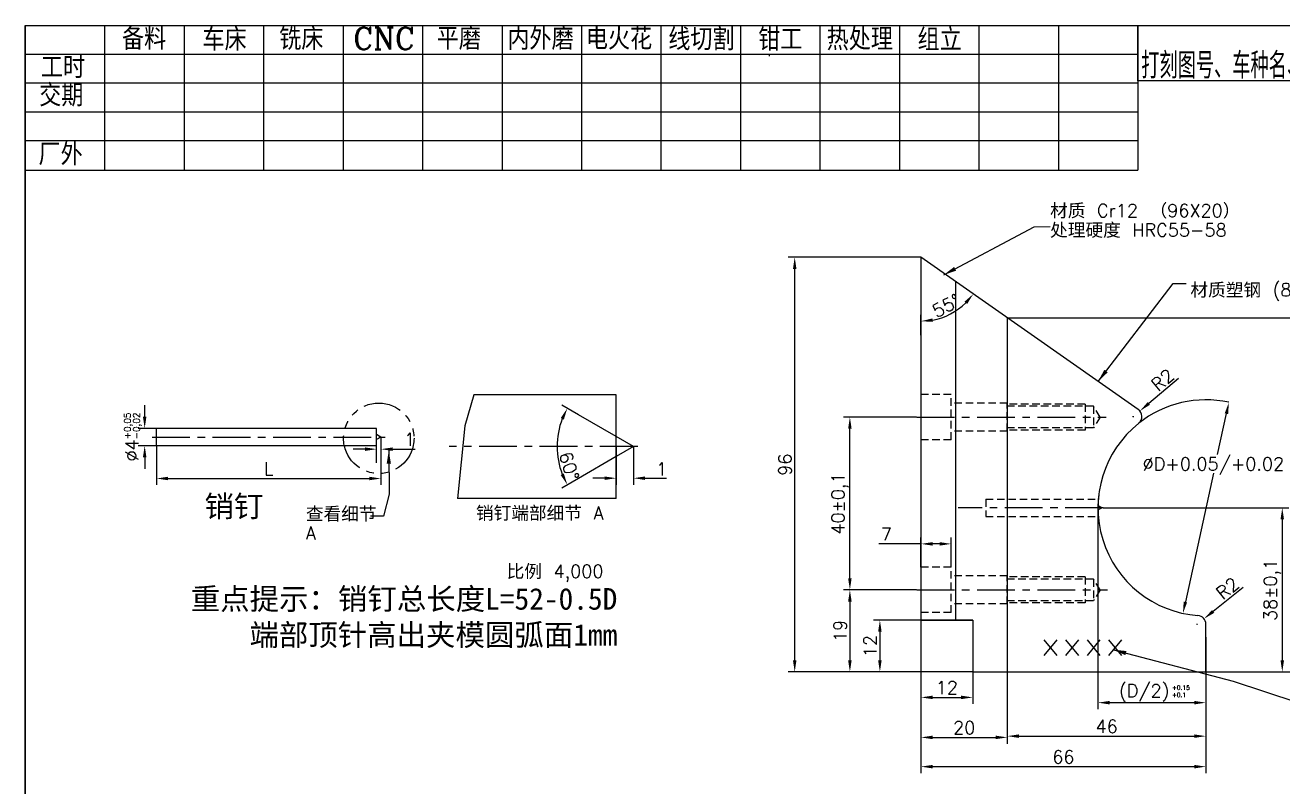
# Model space of a CAD drawing. Extents: x 3770 to 4207, y -426 to -96.
# Drawn here: x 3769.9 to 4061.3, y -272.8 to -96.5 of the extents above; entities that cross this region are included whole.
import ezdxf

# ---------------------------------------------------------------- set-up
doc = ezdxf.new("R2010")
doc.units = 0
doc.header["$LTSCALE"] = 7
doc.header["$MEASUREMENT"] = 0
for name, pattern in [('CENTER', [2, 1.25, -0.25, 0.25, -0.25]), ('HIDDEN', [0.375, 0.25, -0.125]), ('PHANTOM', [2.5, 1.25, -0.25, 0.25, -0.25, 0.25, -0.25])]:
    doc.linetypes.add(name, pattern=pattern)
doc.layers.get('0').update_dxf_attribs({"linetype": 'CONTINUOUS'})
doc.layers.get('DEFPOINTS').update_dxf_attribs({"linetype": 'CONTINUOUS'})
for name, color, linetype in [('02___PRT_ALL_AXES', 7, 'CONTINUOUS'), ('03___PRT_ALL_CURVES', 7, 'CONTINUOUS'), ('CON', 2, 'CONTINUOUS'), ('DEFAULT_2', 8, 'HIDDEN'), ('DEFAULT_3', 7, 'PHANTOM'), ('DIM', 7, 'CONTINUOUS'), ('F', 7, 'CONTINUOUS')]:
    doc.layers.add(name, color=color, linetype=linetype)
doc.styles.add('HZ', font='complex.shx', dxfattribs={"height": 1, "bigfont": 'HZFS.SHX'})
doc.styles.get("Standard").update_dxf_attribs({"font": 'txt.shx'})
doc.dimstyles.new('DIMSTYLE_1', dxfattribs={"dimtxt": 3, "dimasz": 2.7, "dimexe": 1.5, "dimexo": 0, "dimgap": 0.75, "dimtad": 1, "dimtxsty": 'STANDARD', "dimblk": '_FILLED', "dimblk1": '_FILLED', "dimblk2": '_FILLED', "dimcen": 0.09, "dimadec": 0, "dimazin": 0, "dimtp": 0.01, "dimtm": 0.01, "dimtfac": 1, "dimtofl": 0, "dimtmove": 0, "dimatfit": 3, "dimldrblk": '_FILLED', "dimfxl": 1, "dimtolj": 1, "dimarcsym": 0})
doc.dimstyles.new('DIMSTYLE_10', dxfattribs={"dimtxt": 3, "dimasz": 2.7, "dimexe": 1.5, "dimexo": 0, "dimtad": 1, "dimdec": 1, "dimtxsty": 'STANDARD', "dimblk": '_FILLED', "dimblk1": '_FILLED', "dimblk2": '_FILLED', "dimcen": 0.09, "dimadec": 0, "dimazin": 0, "dimtp": 0.5, "dimtm": 0.5, "dimtfac": 1, "dimtdec": 1, "dimtofl": 0, "dimtmove": 0, "dimatfit": 3, "dimldrblk": '_FILLED', "dimfxl": 1, "dimtolj": 1, "dimarcsym": 0})
doc.dimstyles.new('DIMSTYLE_11', dxfattribs={"dimtxt": 3, "dimasz": 2.7, "dimexe": 1.5, "dimexo": 0, "dimtad": 1, "dimdec": 1, "dimlfac": 0.25, "dimtxsty": 'STANDARD', "dimblk": '_FILLED', "dimblk1": '_FILLED', "dimblk2": '_FILLED', "dimcen": 0.09, "dimadec": 0, "dimazin": 0, "dimtp": 0.5, "dimtm": 0.5, "dimtfac": 1, "dimtdec": 1, "dimtofl": 0, "dimtmove": 0, "dimatfit": 3, "dimldrblk": '_FILLED', "dimfxl": 1, "dimtolj": 1, "dimarcsym": 0})
doc.dimstyles.new('DIMSTYLE_12', dxfattribs={"dimtxt": 3, "dimasz": 2.7, "dimexe": 1.5, "dimexo": 0, "dimtad": 1, "dimdec": 1, "dimtxsty": 'STANDARD', "dimblk": '_FILLED', "dimblk1": '_FILLED', "dimblk2": '_FILLED', "dimcen": 0.09, "dimadec": 0, "dimazin": 0, "dimtp": 0.5, "dimtm": 0.5, "dimtfac": 1, "dimtdec": 1, "dimtofl": 0, "dimtmove": 0, "dimatfit": 3, "dimldrblk": '_FILLED', "dimfxl": 1, "dimtolj": 1, "dimarcsym": 0})
doc.dimstyles.new('DIMSTYLE_2', dxfattribs={"dimtxt": 3, "dimasz": 2.7, "dimexe": 1.5, "dimexo": 0, "dimgap": 0.75, "dimtad": 1, "dimtxsty": 'STANDARD', "dimblk": '_FILLED', "dimblk1": '_FILLED', "dimblk2": '_FILLED', "dimcen": 0.09, "dimadec": 0, "dimazin": 0, "dimtol": 1, "dimtp": 0.1, "dimtm": 0.1, "dimtfac": 1, "dimtofl": 0, "dimtmove": 0, "dimatfit": 3, "dimldrblk": '_FILLED', "dimfxl": 1, "dimtolj": 1, "dimarcsym": 0})
doc.dimstyles.new('DIMSTYLE_3', dxfattribs={"dimtxt": 3, "dimasz": 2.7, "dimexe": 1.5, "dimexo": 0, "dimtad": 1, "dimtxsty": 'STANDARD', "dimblk": '_FILLED', "dimblk1": '_FILLED', "dimblk2": '_FILLED', "dimcen": 0.09, "dimadec": 0, "dimazin": 0, "dimtol": 1, "dimtp": 0.05, "dimtm": -0.02, "dimtfac": 0.6, "dimtmove": 0, "dimatfit": 2, "dimldrblk": '_FILLED', "dimfxl": 1, "dimtolj": 1, "dimarcsym": 0})
doc.dimstyles.new('DIMSTYLE_7', dxfattribs={"dimtxt": 3, "dimasz": 2.7, "dimexe": 1.5, "dimexo": 0, "dimtad": 1, "dimtxsty": 'STANDARD', "dimblk": '_FILLED', "dimblk1": '_FILLED', "dimblk2": '_FILLED', "dimcen": 0.09, "dimadec": 0, "dimazin": 0, "dimtp": 0.01, "dimtm": 0.01, "dimtfac": 1, "dimtofl": 0, "dimtmove": 0, "dimatfit": 3, "dimldrblk": '_FILLED', "dimfxl": 1, "dimtolj": 1, "dimarcsym": 0})
doc.dimstyles.get("Standard").update_dxf_attribs({"dimtxt": 3, "dimasz": 3, "dimexe": 1, "dimexo": 0, "dimgap": 1, "dimtad": 1, "dimdec": 3, "dimrnd": 0.01, "dimdsep": 46, "dimtxsty": 'STANDARD', "dimcen": 0.09, "dimazin": 2, "dimtfac": 1, "dimtdec": 3, "dimtmove": 0, "dimatfit": 3, "dimfxl": 1, "dimtolj": 1, "dimarcsym": 0})

# ---------------------------------------------------------------- blocks, each defined once
blk = doc.blocks.new('_FILLED')
at = {"color": 0, "linetype": 'ByBlock'}
blk.add_solid([(0, 0), (-1, 0.15), (-1, -0.15)], dxfattribs=at)
blk = doc.blocks.new('*D32')
at = {"color": 0, "linetype": 'Continuous', "lineweight": -2, "transparency": 16777216}
for p, q in [((3527.7, -214.93), (3517.95, -214.93)), ((3527.7, -220.33), (3527.7, -213.43)), ((3532, -214.93), (3530.4, -214.93)), ((3534.7, -220.33), (3534.7, -213.43))]:
    blk.add_line(p, q, dxfattribs=at)
at = {"layer": 'DEFPOINTS', "color": 0, "transparency": 16777216}
for p in [(3527.7, -214.93), (3527.7, -220.33), (3534.7, -220.33)]:
    blk.add_point(p, dxfattribs=at)
at = {"color": 0, "lineweight": -2, "transparency": 16777216, "xscale": 2.7, "yscale": 2.7, "zscale": 2.7, "rotation": 180}
blk.add_blockref('_FILLED', (3527.7, -214.93), dxfattribs=at)
at = {"color": 0, "lineweight": -2, "transparency": 16777216, "xscale": 2.7, "yscale": 2.7, "zscale": 2.7}
blk.add_blockref('_FILLED', (3534.7, -214.93), dxfattribs=at)
at = {"color": 0, "transparency": 16777216, "insert": (3519.7, -212.68), "char_height": 3, "attachment_point": 5}
blk.add_mtext('\\A1;7', dxfattribs=at)
blk = doc.blocks.new('*D30')
at = {"color": 0, "linetype": 'Continuous', "lineweight": -2, "transparency": 16777216}
for p, q in [((3527.7, -232.58), (3527.7, -267.99)), ((3593.7, -239.04), (3593.7, -267.99)), ((3530.4, -266.49), (3591, -266.49))]:
    blk.add_line(p, q, dxfattribs=at)
at = {"layer": 'DEFPOINTS', "color": 0, "transparency": 16777216}
for p in [(3527.7, -232.58), (3593.7, -239.04), (3593.7, -266.49)]:
    blk.add_point(p, dxfattribs=at)
at = {"color": 0, "lineweight": -2, "transparency": 16777216, "xscale": 2.7, "yscale": 2.7, "zscale": 2.7, "rotation": 180}
blk.add_blockref('_FILLED', (3527.7, -266.49), dxfattribs=at)
at = {"color": 0, "lineweight": -2, "transparency": 16777216, "xscale": 2.7, "yscale": 2.7, "zscale": 2.7}
blk.add_blockref('_FILLED', (3593.7, -266.49), dxfattribs=at)
at = {"color": 0, "transparency": 16777216, "insert": (3560.7, -264.24), "char_height": 3, "attachment_point": 5}
blk.add_mtext('\\A1;66', dxfattribs=at)
blk = doc.blocks.new('*D29')
at = {"color": 0, "linetype": 'Continuous', "lineweight": -2, "transparency": 16777216}
for p, q in [((3568.7, -206.58), (3568.7, -253.18)), ((3593.7, -236.51), (3593.7, -253.18)), ((3591, -251.68), (3571.4, -251.68))]:
    blk.add_line(p, q, dxfattribs=at)
at = {"layer": 'DEFPOINTS', "color": 0, "transparency": 16777216}
for p in [(3568.7, -206.58), (3593.7, -236.51), (3568.7, -251.68)]:
    blk.add_point(p, dxfattribs=at)
at = {"color": 0, "lineweight": -2, "transparency": 16777216, "xscale": 2.7, "yscale": 2.7, "zscale": 2.7, "rotation": 180}
blk.add_blockref('_FILLED', (3568.7, -251.68), dxfattribs=at)
at = {"color": 0, "lineweight": -2, "transparency": 16777216, "xscale": 2.7, "yscale": 2.7, "zscale": 2.7}
blk.add_blockref('_FILLED', (3593.7, -251.68), dxfattribs=at)
at = {"color": 0, "transparency": 16777216, "insert": (3579.4, -249.43), "char_height": 3, "attachment_point": 5}
blk.add_mtext('\\A1;(D/2)', dxfattribs=at)
blk = doc.blocks.new('*D33')
at = {"color": 0, "linetype": 'Continuous', "lineweight": -2, "transparency": 16777216}
for p, q in [((3906.85, -194.02), (3906.85, -202.84)), ((3910.85, -194.02), (3910.85, -202.84)), ((3904.15, -201.34), (3901.45, -201.34)), ((3913.55, -201.34), (3918.5, -201.34))]:
    blk.add_line(p, q, dxfattribs=at)
at = {"layer": 'DEFPOINTS', "color": 0, "linetype": 'Continuous', "transparency": 16777216}
for p in [(3906.85, -194.02), (3910.85, -194.02), (3910.85, -201.34)]:
    blk.add_point(p, dxfattribs=at)
at = {"color": 0, "linetype": 'Continuous', "lineweight": -2, "transparency": 16777216, "xscale": 2.7, "yscale": 2.7, "zscale": 2.7}
blk.add_blockref('_FILLED', (3906.85, -201.34), dxfattribs=at)
at = {"color": 0, "linetype": 'Continuous', "lineweight": -2, "transparency": 16777216, "xscale": 2.7, "yscale": 2.7, "zscale": 2.7, "rotation": 180}
blk.add_blockref('_FILLED', (3910.85, -201.34), dxfattribs=at)
at = {"color": 0, "linetype": 'Continuous', "transparency": 16777216, "insert": (3917.38, -199.22), "char_height": 3, "attachment_point": 5}
blk.add_mtext('\\A1;1', dxfattribs=at)
blk = doc.blocks.new('*D34')
at = {"color": 0, "linetype": 'Continuous', "lineweight": -2, "transparency": 16777216}
for p, q in [((3898.1, -186.66), (3894.23, -184.42)), ((3898.1, -201.38), (3894.23, -203.61))]:
    blk.add_line(p, q, dxfattribs=at)
blk.add_arc((3910.85, -194.02), 17.69, 158.7529, 201.2471, dxfattribs=at)
at = {"layer": 'DEFPOINTS', "color": 0, "linetype": 'Continuous', "transparency": 16777216}
for p in [(3898.1, -186.66), (3893.43, -190.95), (3906.85, -191.71), (3906.85, -196.33), (3898.1, -201.38)]:
    blk.add_point(p, dxfattribs=at)
at = {"color": 0, "linetype": 'Continuous', "lineweight": -2, "transparency": 16777216, "xscale": 2.7, "yscale": 2.7, "zscale": 2.7}
for p, rotation in [((3895.53, -185.17), 64.37643264436315), ((3895.53, -202.86), 295.6235673556362)]:
    blk.add_blockref('_FILLED', p, dxfattribs=dict(at, rotation=rotation))
at = {"color": 0, "linetype": 'Continuous', "transparency": 16777216, "insert": (3897.39, -198.11), "char_height": 3, "attachment_point": 2, "rotation": 286.9115}
blk.add_mtext('\\A1;60°', dxfattribs=at)
blk = doc.blocks.new('*D35')
at = {"color": 0, "linetype": 'Continuous', "lineweight": -2, "transparency": 16777216}
for p, q in [((3797.63, -187.11), (3797.63, -184.41)), ((3800.36, -189.81), (3796.13, -189.81)), ((3800.36, -193.81), (3796.13, -193.81)), ((3797.63, -196.51), (3797.63, -199.21))]:
    blk.add_line(p, q, dxfattribs=at)
at = {"layer": 'DEFPOINTS', "color": 0, "linetype": 'Continuous', "transparency": 16777216}
for p in [(3800.36, -189.81), (3797.63, -193.81), (3800.36, -193.81)]:
    blk.add_point(p, dxfattribs=at)
at = {"color": 0, "linetype": 'Continuous', "lineweight": -2, "transparency": 16777216, "xscale": 2.7, "yscale": 2.7, "zscale": 2.7}
for p, rotation in [((3797.63, -189.81), 270), ((3797.63, -193.81), 90)]:
    blk.add_blockref('_FILLED', p, dxfattribs=dict(at, rotation=rotation))
at = {"color": 0, "linetype": 'Continuous', "transparency": 16777216, "insert": (3792.88, -191.81), "char_height": 3, "attachment_point": 2, "rotation": 90}
blk.add_mtext('\\A1;%%c4{\\H1.5;\\S+0,05^ -0,02;}', dxfattribs=at)
blk = doc.blocks.new('*D36')
at = {"color": 0, "linetype": 'Continuous', "lineweight": -2, "transparency": 16777216}
for p, q in [((3852.36, -191.81), (3852.36, -202.91)), ((3800.36, -193.81), (3800.36, -202.91)), ((3803.06, -201.41), (3849.66, -201.41))]:
    blk.add_line(p, q, dxfattribs=at)
at = {"layer": 'DEFPOINTS', "color": 0, "linetype": 'Continuous', "transparency": 16777216}
for p in [(3852.36, -191.81), (3800.36, -193.81), (3852.36, -201.41)]:
    blk.add_point(p, dxfattribs=at)
at = {"color": 0, "linetype": 'Continuous', "lineweight": -2, "transparency": 16777216, "xscale": 2.7, "yscale": 2.7, "zscale": 2.7, "rotation": 180}
blk.add_blockref('_FILLED', (3800.36, -201.41), dxfattribs=at)
at = {"color": 0, "linetype": 'Continuous', "lineweight": -2, "transparency": 16777216, "xscale": 2.7, "yscale": 2.7, "zscale": 2.7}
blk.add_blockref('_FILLED', (3852.36, -201.41), dxfattribs=at)
at = {"color": 0, "linetype": 'Continuous', "transparency": 16777216, "insert": (3826.36, -197.66), "char_height": 3, "attachment_point": 2}
blk.add_mtext('\\A1;L', dxfattribs=at)
blk = doc.blocks.new('*D37')
at = {"color": 0, "linetype": 'Continuous', "lineweight": -2, "transparency": 16777216}
for p, q in [((3852.36, -191.81), (3852.36, -196.12)), ((3848.66, -194.62), (3845.96, -194.62)), ((3851.36, -197.75), (3851.36, -193.12)), ((3855.06, -194.62), (3860.26, -194.62))]:
    blk.add_line(p, q, dxfattribs=at)
at = {"layer": 'DEFPOINTS', "color": 0, "linetype": 'Continuous', "transparency": 16777216}
for p in [(3852.36, -191.81), (3852.36, -194.62), (3851.36, -197.75)]:
    blk.add_point(p, dxfattribs=at)
at = {"color": 0, "linetype": 'Continuous', "lineweight": -2, "transparency": 16777216, "xscale": 2.7, "yscale": 2.7, "zscale": 2.7}
blk.add_blockref('_FILLED', (3851.36, -194.62), dxfattribs=at)
at = {"color": 0, "linetype": 'Continuous', "lineweight": -2, "transparency": 16777216, "xscale": 2.7, "yscale": 2.7, "zscale": 2.7, "rotation": 180}
blk.add_blockref('_FILLED', (3852.36, -194.62), dxfattribs=at)
at = {"color": 0, "linetype": 'Continuous', "transparency": 16777216, "insert": (3859.01, -192.37), "char_height": 3, "attachment_point": 5}
blk.add_mtext('\\A1;1', dxfattribs=at)
blk = doc.blocks.new('*D21')
at = {"color": 0, "linetype": 'Continuous', "lineweight": -2, "transparency": 16777216}
blk.add_line((3527.7, -166.64), (3527.7, -161.89), dxfattribs=at)
blk.add_arc((3527.7, -148.58), 14.81, 280.4594, 314.5406, dxfattribs=at)
at = {"layer": 'DEFPOINTS', "color": 0, "transparency": 16777216}
for p in [(3535.7, -154.18), (3544.03, -160.01), (3532.36, -162.64), (3527.7, -166.64), (3527.7, -166.83)]:
    blk.add_point(p, dxfattribs=at)
at = {"color": 0, "lineweight": -2, "transparency": 16777216, "xscale": 2.7, "yscale": 2.7, "zscale": 2.7}
for p, rotation in [((3539.83, -157.08), 49.77028122319054), ((3527.7, -163.39), 185.229718777183)]:
    blk.add_blockref('_FILLED', p, dxfattribs=dict(at, rotation=rotation))
at = {"color": 0, "transparency": 16777216, "insert": (3532.87, -158.5), "char_height": 3, "attachment_point": 2, "rotation": 27.5}
blk.add_mtext('\\A1;55%%d', dxfattribs=at)
blk = doc.blocks.new('*D20')
at = {"color": 0, "linetype": 'Continuous', "lineweight": -2, "transparency": 16777216}
for p, q in [((3547.7, -162.59), (3620.34, -162.59)), ((3618.84, -241.88), (3618.84, -165.29)), ((3593.7, -244.58), (3620.34, -244.58))]:
    blk.add_line(p, q, dxfattribs=at)
at = {"layer": 'DEFPOINTS', "color": 0, "transparency": 16777216}
for p in [(3547.7, -162.59), (3618.84, -162.59), (3593.7, -244.58)]:
    blk.add_point(p, dxfattribs=at)
at = {"color": 0, "lineweight": -2, "transparency": 16777216, "xscale": 2.7, "yscale": 2.7, "zscale": 2.7}
for p, rotation in [((3618.84, -162.59), 90), ((3618.84, -244.58), 270)]:
    blk.add_blockref('_FILLED', p, dxfattribs=dict(at, rotation=rotation))
at = {"color": 0, "transparency": 16777216, "insert": (3615.09, -203.58), "char_height": 3, "attachment_point": 2, "rotation": 90}
blk.add_mtext('\\A1;82', dxfattribs=at)
blk = doc.blocks.new('*D19')
at = {"color": 0, "linetype": 'Continuous', "lineweight": -2, "transparency": 16777216}
for p, q in [((3547.7, -244.58), (3547.7, -260.93)), ((3593.7, -244.58), (3593.7, -260.93)), ((3550.4, -259.43), (3591, -259.43))]:
    blk.add_line(p, q, dxfattribs=at)
at = {"layer": 'DEFPOINTS', "color": 0, "transparency": 16777216}
for p in [(3547.7, -244.58), (3593.7, -244.58), (3593.7, -259.43)]:
    blk.add_point(p, dxfattribs=at)
at = {"color": 0, "lineweight": -2, "transparency": 16777216, "xscale": 2.7, "yscale": 2.7, "zscale": 2.7, "rotation": 180}
blk.add_blockref('_FILLED', (3547.7, -259.43), dxfattribs=at)
at = {"color": 0, "lineweight": -2, "transparency": 16777216, "xscale": 2.7, "yscale": 2.7, "zscale": 2.7}
blk.add_blockref('_FILLED', (3593.7, -259.43), dxfattribs=at)
at = {"color": 0, "transparency": 16777216, "insert": (3570.7, -255.68), "char_height": 3, "attachment_point": 2}
blk.add_mtext('\\A1;46', dxfattribs=at)
blk = doc.blocks.new('*D16')
at = {"color": 0, "linetype": 'Continuous', "lineweight": -2, "transparency": 16777216}
for p, q in [((3527.7, -232.58), (3527.7, -261.22)), ((3547.7, -244.58), (3547.7, -261.22)), ((3530.4, -259.72), (3545, -259.72))]:
    blk.add_line(p, q, dxfattribs=at)
at = {"layer": 'DEFPOINTS', "color": 0, "transparency": 16777216}
for p in [(3527.7, -232.58), (3547.7, -244.58), (3547.7, -259.72)]:
    blk.add_point(p, dxfattribs=at)
at = {"color": 0, "lineweight": -2, "transparency": 16777216, "xscale": 2.7, "yscale": 2.7, "zscale": 2.7, "rotation": 180}
blk.add_blockref('_FILLED', (3527.7, -259.72), dxfattribs=at)
at = {"color": 0, "lineweight": -2, "transparency": 16777216, "xscale": 2.7, "yscale": 2.7, "zscale": 2.7}
blk.add_blockref('_FILLED', (3547.7, -259.72), dxfattribs=at)
at = {"color": 0, "transparency": 16777216, "insert": (3537.7, -255.97), "char_height": 3, "attachment_point": 2}
blk.add_mtext('\\A1;20', dxfattribs=at)
blk = doc.blocks.new('*D14')
at = {"color": 0, "linetype": 'Continuous', "lineweight": -2, "transparency": 16777216}
for p, q in [((3602.37, -224.99), (3595.38, -230.58)), ((3591.61, -233.51), (3591.79, -233.51)), ((3591.7, -233.6), (3591.7, -233.42))]:
    blk.add_line(p, q, dxfattribs=at)
at = {"layer": 'DEFPOINTS', "color": 0, "transparency": 16777216}
for p in [(3593.26, -232.26), (3591.7, -233.51)]:
    blk.add_point(p, dxfattribs=at)
at = {"color": 0, "lineweight": -2, "transparency": 16777216, "xscale": 2.7, "yscale": 2.7, "zscale": 2.7, "rotation": 218.593133666345}
blk.add_blockref('_FILLED', (3593.26, -232.26), dxfattribs=at)
at = {"color": 0, "transparency": 16777216, "insert": (3595.71, -225.67), "char_height": 3, "attachment_point": 1, "rotation": 38.5931}
blk.add_mtext('\\A1;R2', dxfattribs=at)
blk = doc.blocks.new('*D13')
at = {"color": 0, "linetype": 'Continuous', "lineweight": -2, "transparency": 16777216}
for p, q in [((3587.33, -176.68), (3580.48, -182.44)), ((3576.79, -185.46), (3576.97, -185.46)), ((3576.88, -185.55), (3576.88, -185.37))]:
    blk.add_line(p, q, dxfattribs=at)
at = {"layer": 'DEFPOINTS', "color": 0, "transparency": 16777216}
for p in [(3576.88, -185.46), (3578.41, -184.17)]:
    blk.add_point(p, dxfattribs=at)
at = {"color": 0, "lineweight": -2, "transparency": 16777216, "xscale": 2.7, "yscale": 2.7, "zscale": 2.7, "rotation": 220.043843658318}
blk.add_blockref('_FILLED', (3578.41, -184.17), dxfattribs=at)
at = {"color": 0, "transparency": 16777216, "insert": (3580.69, -177.52), "char_height": 3, "attachment_point": 1, "rotation": 40.0438}
blk.add_mtext('\\A1;R2', dxfattribs=at)
blk = doc.blocks.new('*D8')
at = {"color": 0, "linetype": 'Continuous', "lineweight": -2, "transparency": 16777216}
for p, q in [((3527.7, -148.58), (3496.95, -148.58)), ((3498.45, -241.88), (3498.45, -151.28)), ((3539.7, -244.58), (3496.95, -244.58))]:
    blk.add_line(p, q, dxfattribs=at)
at = {"layer": 'DEFPOINTS', "color": 0, "transparency": 16777216}
for p in [(3498.45, -148.58), (3527.7, -148.58), (3539.7, -244.58)]:
    blk.add_point(p, dxfattribs=at)
at = {"color": 0, "lineweight": -2, "transparency": 16777216, "xscale": 2.7, "yscale": 2.7, "zscale": 2.7}
for p, rotation in [((3498.45, -148.58), 90), ((3498.45, -244.58), 270)]:
    blk.add_blockref('_FILLED', p, dxfattribs=dict(at, rotation=rotation))
at = {"color": 0, "transparency": 16777216, "insert": (3494.7, -196.58), "char_height": 3, "attachment_point": 2, "rotation": 90}
blk.add_mtext('\\A1;96', dxfattribs=at)
blk = doc.blocks.new('*D7')
at = {"color": 0, "linetype": 'Continuous', "lineweight": -2, "transparency": 16777216}
for p, q in [((3526.7, -185.58), (3509.73, -185.58)), ((3511.23, -222.88), (3511.23, -188.28)), ((3526.7, -225.58), (3509.73, -225.58))]:
    blk.add_line(p, q, dxfattribs=at)
at = {"layer": 'DEFPOINTS', "color": 0, "transparency": 16777216}
for p in [(3511.23, -185.58), (3526.7, -185.58), (3526.7, -225.58)]:
    blk.add_point(p, dxfattribs=at)
at = {"color": 0, "lineweight": -2, "transparency": 16777216, "xscale": 2.7, "yscale": 2.7, "zscale": 2.7}
for p, rotation in [((3511.23, -185.58), 90), ((3511.23, -225.58), 270)]:
    blk.add_blockref('_FILLED', p, dxfattribs=dict(at, rotation=rotation))
at = {"color": 0, "transparency": 16777216, "insert": (3506.98, -205.58), "char_height": 3, "attachment_point": 2, "rotation": 90}
blk.add_mtext('\\A1;40%%p0,1', dxfattribs=at)
blk = doc.blocks.new('*D6')
at = {"color": 0, "linetype": 'Continuous', "lineweight": -2, "transparency": 16777216}
for p, q in [((3526.7, -225.58), (3509.73, -225.58)), ((3511.23, -228.28), (3511.23, -241.88)), ((3539.7, -244.58), (3509.73, -244.58))]:
    blk.add_line(p, q, dxfattribs=at)
at = {"layer": 'DEFPOINTS', "color": 0, "transparency": 16777216}
for p in [(3526.7, -225.58), (3511.23, -244.58), (3539.7, -244.58)]:
    blk.add_point(p, dxfattribs=at)
at = {"color": 0, "lineweight": -2, "transparency": 16777216, "xscale": 2.7, "yscale": 2.7, "zscale": 2.7}
for p, rotation in [((3511.23, -225.58), 90), ((3511.23, -244.58), 270)]:
    blk.add_blockref('_FILLED', p, dxfattribs=dict(at, rotation=rotation))
at = {"color": 0, "transparency": 16777216, "insert": (3507.48, -235.08), "char_height": 3, "attachment_point": 2, "rotation": 90}
blk.add_mtext('\\A1;19', dxfattribs=at)
blk = doc.blocks.new('*D5')
at = {"color": 0, "linetype": 'Continuous', "lineweight": -2, "transparency": 16777216}
for p, q in [((3596.38, -194.28), (3598.45, -184.79)), ((3595.46, -198.53), (3588.95, -228.37))]:
    blk.add_line(p, q, dxfattribs=at)
at = {"layer": 'DEFPOINTS', "color": 0, "transparency": 16777216}
for p in [(3599.03, -182.16), (3588.38, -231.01)]:
    blk.add_point(p, dxfattribs=at)
at = {"color": 0, "lineweight": -2, "transparency": 16777216, "xscale": 2.7, "yscale": 2.7, "zscale": 2.7}
for p, rotation in [((3599.03, -182.16), 77.70425355544114), ((3588.38, -231.01), 257.7042535554411)]:
    blk.add_blockref('_FILLED', p, dxfattribs=dict(at, rotation=rotation))
at = {"color": 0, "transparency": 16777216, "insert": (3595.43, -194.91), "char_height": 3, "attachment_point": 2}
blk.add_mtext('\\A1;%%cD+0.05/+0.02', dxfattribs=at)
blk = doc.blocks.new('*D4')
at = {"color": 0, "linetype": 'Continuous', "lineweight": -2, "transparency": 16777216}
for p, q in [((3569.88, -206.58), (3612.89, -206.58)), ((3611.39, -209.28), (3611.39, -241.88)), ((3593.7, -244.58), (3612.89, -244.58))]:
    blk.add_line(p, q, dxfattribs=at)
at = {"layer": 'DEFPOINTS', "color": 0, "transparency": 16777216}
for p in [(3569.88, -206.58), (3593.7, -244.58), (3611.39, -244.58)]:
    blk.add_point(p, dxfattribs=at)
at = {"color": 0, "lineweight": -2, "transparency": 16777216, "xscale": 2.7, "yscale": 2.7, "zscale": 2.7}
for p, rotation in [((3611.39, -206.58), 90), ((3611.39, -244.58), 270)]:
    blk.add_blockref('_FILLED', p, dxfattribs=dict(at, rotation=rotation))
at = {"color": 0, "transparency": 16777216, "insert": (3607.14, -225.58), "char_height": 3, "attachment_point": 2, "rotation": 90}
blk.add_mtext('\\A1;38%%p0,1', dxfattribs=at)
blk = doc.blocks.new('*D3')
at = {"color": 0, "linetype": 'Continuous', "lineweight": -2, "transparency": 16777216}
for p, q in [((3527.7, -232.58), (3527.7, -251.96)), ((3539.7, -244.58), (3539.7, -251.96)), ((3530.4, -250.46), (3537, -250.46))]:
    blk.add_line(p, q, dxfattribs=at)
at = {"layer": 'DEFPOINTS', "color": 0, "transparency": 16777216}
for p in [(3527.7, -232.58), (3539.7, -244.58), (3539.7, -250.46)]:
    blk.add_point(p, dxfattribs=at)
at = {"color": 0, "lineweight": -2, "transparency": 16777216, "xscale": 2.7, "yscale": 2.7, "zscale": 2.7, "rotation": 180}
blk.add_blockref('_FILLED', (3527.7, -250.46), dxfattribs=at)
at = {"color": 0, "lineweight": -2, "transparency": 16777216, "xscale": 2.7, "yscale": 2.7, "zscale": 2.7}
blk.add_blockref('_FILLED', (3539.7, -250.46), dxfattribs=at)
at = {"color": 0, "transparency": 16777216, "insert": (3533.7, -246.71), "char_height": 3, "attachment_point": 2}
blk.add_mtext('\\A1;12', dxfattribs=at)
blk = doc.blocks.new('*D2')
at = {"color": 0, "linetype": 'Continuous', "lineweight": -2, "transparency": 16777216}
for p, q in [((3539.7, -232.58), (3516.68, -232.58)), ((3518.18, -235.28), (3518.18, -241.88)), ((3539.7, -244.58), (3516.68, -244.58))]:
    blk.add_line(p, q, dxfattribs=at)
at = {"layer": 'DEFPOINTS', "color": 0, "transparency": 16777216}
for p in [(3539.7, -232.58), (3518.18, -244.58), (3539.7, -244.58)]:
    blk.add_point(p, dxfattribs=at)
at = {"color": 0, "lineweight": -2, "transparency": 16777216, "xscale": 2.7, "yscale": 2.7, "zscale": 2.7}
for p, rotation in [((3518.18, -232.58), 90), ((3518.18, -244.58), 270)]:
    blk.add_blockref('_FILLED', p, dxfattribs=dict(at, rotation=rotation))
at = {"color": 0, "transparency": 16777216, "insert": (3514.43, -238.58), "char_height": 3, "attachment_point": 2, "rotation": 90}
blk.add_mtext('\\A1;12', dxfattribs=at)

msp = doc.modelspace()

# ---------------------------------------------------------------- linework, layer by layer
msp.add_line((4027.687, -109.35), (4027.687, -96.55))
at = {"color": 7, "linetype": 'Continuous'}
for p, q in [((4027.786, -185.434), (3977.458, -150.194)), ((3977.458, -150.194), (3977.458, -234.194)), ((3985.458, -155.795), (3985.458, -234.194)), ((3997.458, -164.198), (3997.458, -246.194)), ((3873.914, -182.019), (3871.785, -189.187)), ((3906.852, -182.019), (3873.914, -182.019)), ((3906.852, -206.019), (3906.852, -182.019)), ((3871.785, -189.187), (3870.057, -206.019)), ((3910.852, -194.019), (3906.852, -191.709)), ((3910.852, -194.019), (3906.852, -196.328)), ((3906.852, -206.019), (3870.057, -206.019)), ((3977.458, -234.194), (3989.458, -234.194)), ((3989.458, -234.194), (3989.458, -246.194)), ((4043.458, -246.194), (4043.458, -235.119)), ((3989.458, -246.194), (4043.458, -246.194))]:
    msp.add_line(p, q, dxfattribs=at)
at = {"color": 2, "linetype": 'Continuous'}
for p, q in [((3906.852, -191.709), (3898.099, -186.656)), ((3906.852, -196.328), (3898.099, -201.382))]:
    msp.add_line(p, q, dxfattribs=at)
msp.add_arc((4043.458, -208.194), 25, 77.70425, 128.53019, dxfattribs=at)
at = {"color": 7, "linetype": 'Continuous'}
for centre, radius, start, end in [((4026.639, -187.072), 2, 308.53019, 55), ((4043.458, -208.194), 25, 128.53019, 265.75198), ((4041.458, -235.119), 2, 0, 85.75198)]:
    msp.add_arc(centre, radius, start, end, dxfattribs=at)
at = {"layer": '02___PRT_ALL_AXES', "color": 8, "linetype": 'HIDDEN'}
for p, q in [((3984.458, -181.944), (3977.458, -181.944)), ((3977.458, -181.944), (3977.458, -192.444)), ((3984.458, -192.443), (3984.458, -181.944)), ((3997.458, -183.944), (3984.458, -183.944)), ((3997.458, -190.443), (3997.458, -183.944)), ((4017.458, -184.694), (3997.458, -184.694)), ((4018.96, -187.194), (4017.458, -184.694)), ((4017.458, -184.694), (4017.458, -189.694)), ((4018.96, -187.194), (4017.458, -189.694)), ((3997.458, -190.444), (3984.458, -190.444)), ((4017.458, -189.694), (3997.458, -189.694)), ((3984.458, -192.443), (3977.458, -192.444)), ((3992.458, -206.194), (4018.638, -206.194)), ((3992.458, -206.194), (3992.458, -210.194)), ((3992.458, -210.194), (4018.638, -210.194)), ((3984.458, -221.944), (3977.458, -221.944)), ((3977.458, -221.944), (3977.458, -232.444)), ((3984.458, -232.443), (3984.458, -221.944)), ((3997.458, -223.944), (3984.458, -223.944)), ((3997.458, -230.443), (3997.458, -223.944)), ((4017.458, -224.694), (3997.458, -224.694)), ((4017.458, -224.694), (4017.458, -229.694)), ((4018.96, -227.194), (4017.458, -224.694)), ((4018.96, -227.194), (4017.458, -229.694)), ((4017.458, -229.694), (3997.458, -229.694)), ((3984.458, -232.444), (3977.458, -232.444)), ((3997.458, -230.444), (3984.458, -230.444))]:
    msp.add_line(p, q, dxfattribs=at)
at = {"layer": '02___PRT_ALL_AXES', "color": 2, "linetype": 'CENTER'}
for p, q in [((3976.458, -187.194), (4020.34, -187.194)), ((3799.363, -191.812), (3853.363, -191.812)), ((3911.852, -194.019), (3868.173, -194.019)), ((4019.639, -208.194), (3986.078, -208.194)), ((3976.458, -227.194), (4020.654, -227.194))]:
    msp.add_line(p, q, dxfattribs=at)
at = {"layer": '02___PRT_ALL_AXES', "color": 7, "linetype": 'Continuous'}
for p, q in [((3851.363, -189.815), (3800.363, -189.815)), ((3800.363, -193.813), (3800.363, -189.815)), ((3851.363, -193.813), (3851.363, -189.815)), ((3852.363, -191.812), (3851.363, -191.234)), ((3852.363, -191.812), (3851.363, -192.389)), ((3851.363, -193.813), (3800.363, -193.813))]:
    msp.add_line(p, q, dxfattribs=at)
at = {"layer": '02___PRT_ALL_AXES', "color": 8, "linetype": 'HIDDEN'}
msp.add_arc((4043.458, -208.194), 25, 173.10795, 186.89205, dxfattribs=at)
at = {"layer": '03___PRT_ALL_CURVES', "color": 40, "linetype": 'Continuous'}
for p, q in [((4018.463, -207.694), (4019.463, -208.194)), ((4019.463, -208.194), (4018.463, -208.694)), ((4008.924, -238.782), (4005.915, -242.37)), ((4005.915, -238.782), (4008.924, -242.37)), ((4013.924, -238.782), (4010.915, -242.37)), ((4010.915, -238.782), (4013.924, -242.37)), ((4018.924, -238.782), (4015.915, -242.37)), ((4015.915, -238.782), (4018.924, -242.37)), ((4023.924, -238.782), (4020.915, -242.37)), ((4020.915, -238.782), (4023.924, -242.37))]:
    msp.add_line(p, q, dxfattribs=at)
msp.add_arc((4043.732, -208.194), 25.275, 173.18317, 186.81683, dxfattribs=at)
at = {"layer": 'CON', "color": 2}
for points in [[(3769.942, -96.55), (4207.084, -96.55)], [(3769.942, -96.55), (3769.942, -413.749)], [(3769.942, -342.007), (3769.942, -96.55)]]:
    msp.add_lwpolyline(points, dxfattribs=at)
at = {"layer": 'DEFAULT_2', "color": 8, "linetype": 'HIDDEN'}
for p, q in [((4015.458, -184.194), (3997.458, -184.194)), ((3997.458, -184.194), (3997.458, -190.194)), ((4015.458, -184.194), (4015.458, -190.194)), ((4015.458, -190.194), (3997.458, -190.194)), ((3997.458, -224.194), (3997.458, -230.194)), ((4015.458, -224.194), (3997.458, -224.194)), ((4015.458, -224.194), (4015.458, -230.194)), ((4015.458, -230.194), (3997.458, -230.194))]:
    msp.add_line(p, q, dxfattribs=at)
at = {"layer": 'DEFAULT_3', "color": 2, "linetype": 'PHANTOM'}
msp.add_circle((3851.863, -192.1), 8.162, dxfattribs=at)
at = {"layer": 'DIM'}
for p, q in [((3788.352, -96.55), (3788.352, -130.059)), ((3806.763, -96.55), (3806.763, -130.059)), ((3806.763, -96.55), (3806.763, -130.059)), ((3825.173, -96.55), (3825.173, -130.059)), ((3843.583, -96.55), (3843.583, -130.059)), ((3861.994, -96.55), (3861.994, -130.059)), ((3861.994, -96.55), (3861.994, -130.059)), ((3880.404, -96.55), (3880.404, -130.059)), ((3898.815, -96.55), (3898.815, -130.059)), ((3917.225, -96.55), (3917.225, -130.059)), ((3935.635, -96.55), (3935.635, -130.059)), ((3954.046, -96.55), (3954.046, -130.059)), ((3972.456, -96.55), (3972.456, -130.059)), ((3990.866, -96.55), (3990.866, -130.059)), ((4009.277, -96.55), (4009.277, -130.059)), ((4027.687, -96.55), (4027.687, -130.059)), ((3769.942, -103.205), (4027.687, -103.205)), ((3769.942, -109.86), (4027.687, -109.86)), ((4100.962, -109.35), (4027.687, -109.35)), ((3769.942, -116.515), (4027.687, -116.515)), ((3769.942, -123.17), (4027.687, -123.17)), ((3769.942, -130.059), (4027.687, -130.059))]:
    msp.add_line(p, q, dxfattribs=at)
at = {"layer": 'F'}
for p, q in [((3942.254, -103.205), (3942.254, -103.658)), ((3769.942, -139.255), (3769.942, -342.007))]:
    msp.add_line(p, q, dxfattribs=at)

# ---------------------------------------------------------------- texts
at = {"color": 2, "linetype": 'Continuous', "char_height": 3, "line_spacing_factor": 0.9}
for s, insert, width, attachment_point in [('材质 Cr12 （96X20）\\P处理硬度 HRC55-58', (4007.367, -137.889), 67.23491, 1), ('材质塑钢 (82X46)', (4039.868, -156.241), 41.90726, 1), ('查看细节A', (3834.959, -208.055), 16.67685, 1), ('{\\f宋体|b0|i0|c134|p2;销钉端部细节} A\\P\\P\\P{\\f宋体|b0|i0|c134|p2;比例} 4,000', (3903.911, -207.885), 30.6, 3)]:
    msp.add_mtext(s, dxfattribs=dict(at, insert=insert, width=width, attachment_point=attachment_point))
at = {"color": 2, "linetype": 'Continuous'}
for s, insert, char_height, width, attachment_point in [('销钉', (3811.495, -205.34), 5, 18.63632, 1), ('{\\f宋体|b0|i0|c134|p2;重点提示：销钉总长度L=52-0.5D\\P          端部顶针高出夹模圆弧面1mm}', (3907.112, -226.768), 5, 173.66187, 3), ('+0.15\\P+0.1', (4035.613, -249.315), 1, 5.69, 1)]:
    msp.add_mtext(s, dxfattribs=dict(at, insert=insert, char_height=char_height, width=width, attachment_point=attachment_point))
at = {"layer": 'DIM', "style": 'HZ'}
for s, p in [('备料', (3792.373, -102.198)), ('车床', (3811.002, -102.366)), ('铣床', (3828.789, -102.212)), ('CNC', (3845.939, -102.147)), ('平磨', (3865.279, -102.166)), ('内外磨', (3881.639, -102.194)), ('电火花', (3899.821, -102.143)), ('线切割', (3918.922, -102.31)), ('钳工', (3939.752, -102.359)), ('热处理', (3955.598, -102.292)), ('组立', (3976.66, -102.404)), ('工时', (3773.58, -108.777)), ('交期', (3773.189, -115.289)), ('厂外', (3773.029, -128.905))]:
    msp.add_text(s, height=5.1222, dxfattribs=at).set_placement(p)
at = {"layer": 'DIM', "style": 'HZ', "width": 0.7}
msp.add_text('打刻图号、车种名、规格、请购单号', height=6.02347, dxfattribs=at).set_placement((4028.484, -108.843))

# ---------------------------------------------------------------- dimensions: what is measured, and where the dimension line sits
at = {"color": 2, "linetype": 'Continuous'}
for base, p1, p2, angle, dimstyle, picture, middle in [((3948.208, -150.194), (3989.458, -246.194), (3977.458, -150.194), 90, 'DIMSTYLE_1', '*D8', (3948.208, -198.194)), ((4068.594, -164.198), (4043.458, -246.194), (3997.458, -164.198), 90, 'DIMSTYLE_1', '*D20', (4068.594, -205.196)), ((4061.145, -246.194), (4019.639, -208.194), (4043.458, -246.194), 270, 'DIMSTYLE_2', '*D4', (4061.145, -227.194)), ((3960.982, -246.194), (3976.458, -227.194), (3989.458, -246.194), 270, 'DIMSTYLE_1', '*D6', (3960.982, -236.694)), ((3967.938, -246.194), (3989.458, -234.194), (3989.458, -246.194), 270, 'DIMSTYLE_1', '*D2', (3967.938, -240.194))]:
    dim = msp.add_linear_dim(base=base, p1=p1, p2=p2, angle=angle, dimstyle=dimstyle, dxfattribs=at)
    dim.commit()
    dim.dimension.update_dxf_attribs({"geometry": picture, "text_midpoint": middle, "dimtype": 128, "insert": (449.756, -1.612)})
dim = msp.add_angular_dim_2l(base=(3982.116, -164.253), line1=((3977.458, -168.441), (3977.458, -168.256)), line2=((3985.458, -155.795), (3993.784, -161.626)), dimstyle='DIMSTYLE_10', dxfattribs=at)
dim.commit()
dim.dimension.update_dxf_attribs({"geometry": '*D21', "text_midpoint": (3983.315, -161.446), "insert": (449.756, -1.612)})
for center, mpoint, picture, middle in [((4026.639, -187.072), (4028.17, -185.785), '*D13', (4034.696, -180.301)), ((4041.458, -235.119), (4043.021, -233.872), '*D14', (4049.684, -228.554))]:
    dim = msp.add_radius_dim(center=center, mpoint=mpoint, text='R<>', dimstyle='DIMSTYLE_7', override={"dimpost": '<>'}, dxfattribs=at)
    dim.commit()
    dim.dimension.update_dxf_attribs({"geometry": picture, "text_midpoint": middle, "dimtype": 132, "insert": (449.756, -1.612)})
dim = msp.add_linear_dim(base=(3797.635, -193.813), p1=(3800.363, -189.815), p2=(3800.363, -193.813), angle=270, text='%%c<>', dimstyle='DIMSTYLE_1', override={"dimtol": 1, "dimtp": 0.05, "dimtm": 0.02, "dimtfac": 0.5}, dxfattribs=at)
dim.commit()
dim.dimension.update_dxf_attribs({"geometry": '*D35', "text_midpoint": (3797.635, -191.814), "dimtype": 160})
dim = msp.add_angular_dim_2l(base=(3893.43, -190.947), line1=((3898.099, -186.656), (3906.852, -191.709)), line2=((3906.852, -196.328), (3898.099, -201.382)), dimstyle='DIMSTYLE_11', dxfattribs=at)
dim.commit()
dim.dimension.update_dxf_attribs({"geometry": '*D34', "text_midpoint": (3893.926, -199.165), "dimtype": 162})
dim = msp.add_diameter_dim_2p(p1=(4038.134, -232.62), p2=(4048.782, -183.767), text='%%cD+0.05/+0.02', dimstyle='DIMSTYLE_3', override={"dimtih": 1, "dimtoh": 1, "dimpost": '<>'}, dxfattribs=at)
dim.commit()
dim.dimension.update_dxf_attribs({"geometry": '*D5', "text_midpoint": (4045.185, -198.019), "dimtype": 131, "insert": (449.756, -1.612)})
dim = msp.add_linear_dim(base=(3960.982, -187.194), p1=(3976.458, -227.194), p2=(3976.458, -187.194), angle=90, dimstyle='DIMSTYLE_1', override={"dimtol": 1, "dimtp": 0.1, "dimtm": 0.1}, dxfattribs=at)
dim.commit()
dim.dimension.update_dxf_attribs({"geometry": '*D7', "text_midpoint": (3960.982, -207.194), "dimtype": 128, "insert": (449.756, -1.612)})
for base, p1, p2, text, dimstyle, picture, middle in [((3852.363, -201.406), (3800.363, -193.813), (3852.363, -191.812), 'L', 'DIMSTYLE_1', '*D36', (3826.363, -201.406)), ((3910.852, -201.342), (3906.852, -194.019), (3910.852, -194.019), '1', 'DIMSTYLE_12', '*D33', (3917.377, -201.342))]:
    dim = msp.add_linear_dim(base=base, p1=p1, p2=p2, text=text, dimstyle=dimstyle, dxfattribs=at)
    dim.commit()
    dim.dimension.update_dxf_attribs({"geometry": picture, "text_midpoint": middle, "dimtype": 160})
dim = msp.add_linear_dim(base=(3852.363, -194.622), p1=(3851.363, -197.753), p2=(3852.363, -191.812), dimstyle='DIMSTYLE_1', dxfattribs=at)
dim.commit()
dim.dimension.update_dxf_attribs({"geometry": '*D37', "text_midpoint": (3859.013, -194.622), "dimtype": 160})
dim = msp.add_linear_dim(base=(4018.458, -253.294), p1=(4043.458, -238.118), p2=(4018.458, -208.194), text='(D/2)', dimstyle='DIMSTYLE_1', dxfattribs=at)
dim.commit()
dim.dimension.update_dxf_attribs({"geometry": '*D29', "text_midpoint": (4029.154, -253.294), "dimtype": 128, "insert": (449.756, -1.612)})
for base, p1, p2, picture, middle in [((3977.458, -216.539), (3984.458, -221.944), (3977.458, -221.944), '*D32', (3969.458, -216.539)), ((4043.458, -268.097), (3977.458, -234.194), (4043.458, -240.657), '*D30', (4010.458, -268.097)), ((3997.458, -261.331), (3977.458, -234.194), (3997.458, -246.194), '*D16', (3987.458, -261.331)), ((3989.458, -252.075), (3977.458, -234.194), (3989.458, -246.194), '*D3', (3983.458, -252.075)), ((4043.458, -261.039), (3997.458, -246.194), (4043.458, -246.194), '*D19', (4020.458, -261.039))]:
    dim = msp.add_linear_dim(base=base, p1=p1, p2=p2, dimstyle='DIMSTYLE_1', dxfattribs=at)
    dim.commit()
    dim.dimension.update_dxf_attribs({"geometry": picture, "text_midpoint": middle, "dimtype": 128, "insert": (449.756, -1.612)})

# ---------------------------------------------------------------- leaders
msp.add_leader([(3982.716, -154.288), (4003.668, -143.145), (4007.367, -143.115)], dimstyle='STANDARD', override={"dimtad": 0}, dxfattribs=at)
at = {"color": 2, "linetype": 'Continuous', "annotation_type": 0, "has_hookline": 1}
for points, hookline_direction, text_width in [([(4018.496, -178.929), (4035.868, -156.241), (4038.868, -156.241)], 1, 37.14), ([(3854.165, -194.965), (3854.233, -205.019), (3852.948, -210.116), (3849.948, -210.116)], 1, 12.385), ([(4022.018, -241.055), (4049.809, -248.346), (4064.555, -253.151), (4067.555, -253.151)], 0, 23.121)]:
    msp.add_leader(points, dimstyle='STANDARD', override={"dimtad": 0}, dxfattribs=dict(at, hookline_direction=hookline_direction, text_width=text_width))

doc.saveas('drawing.dxf')
